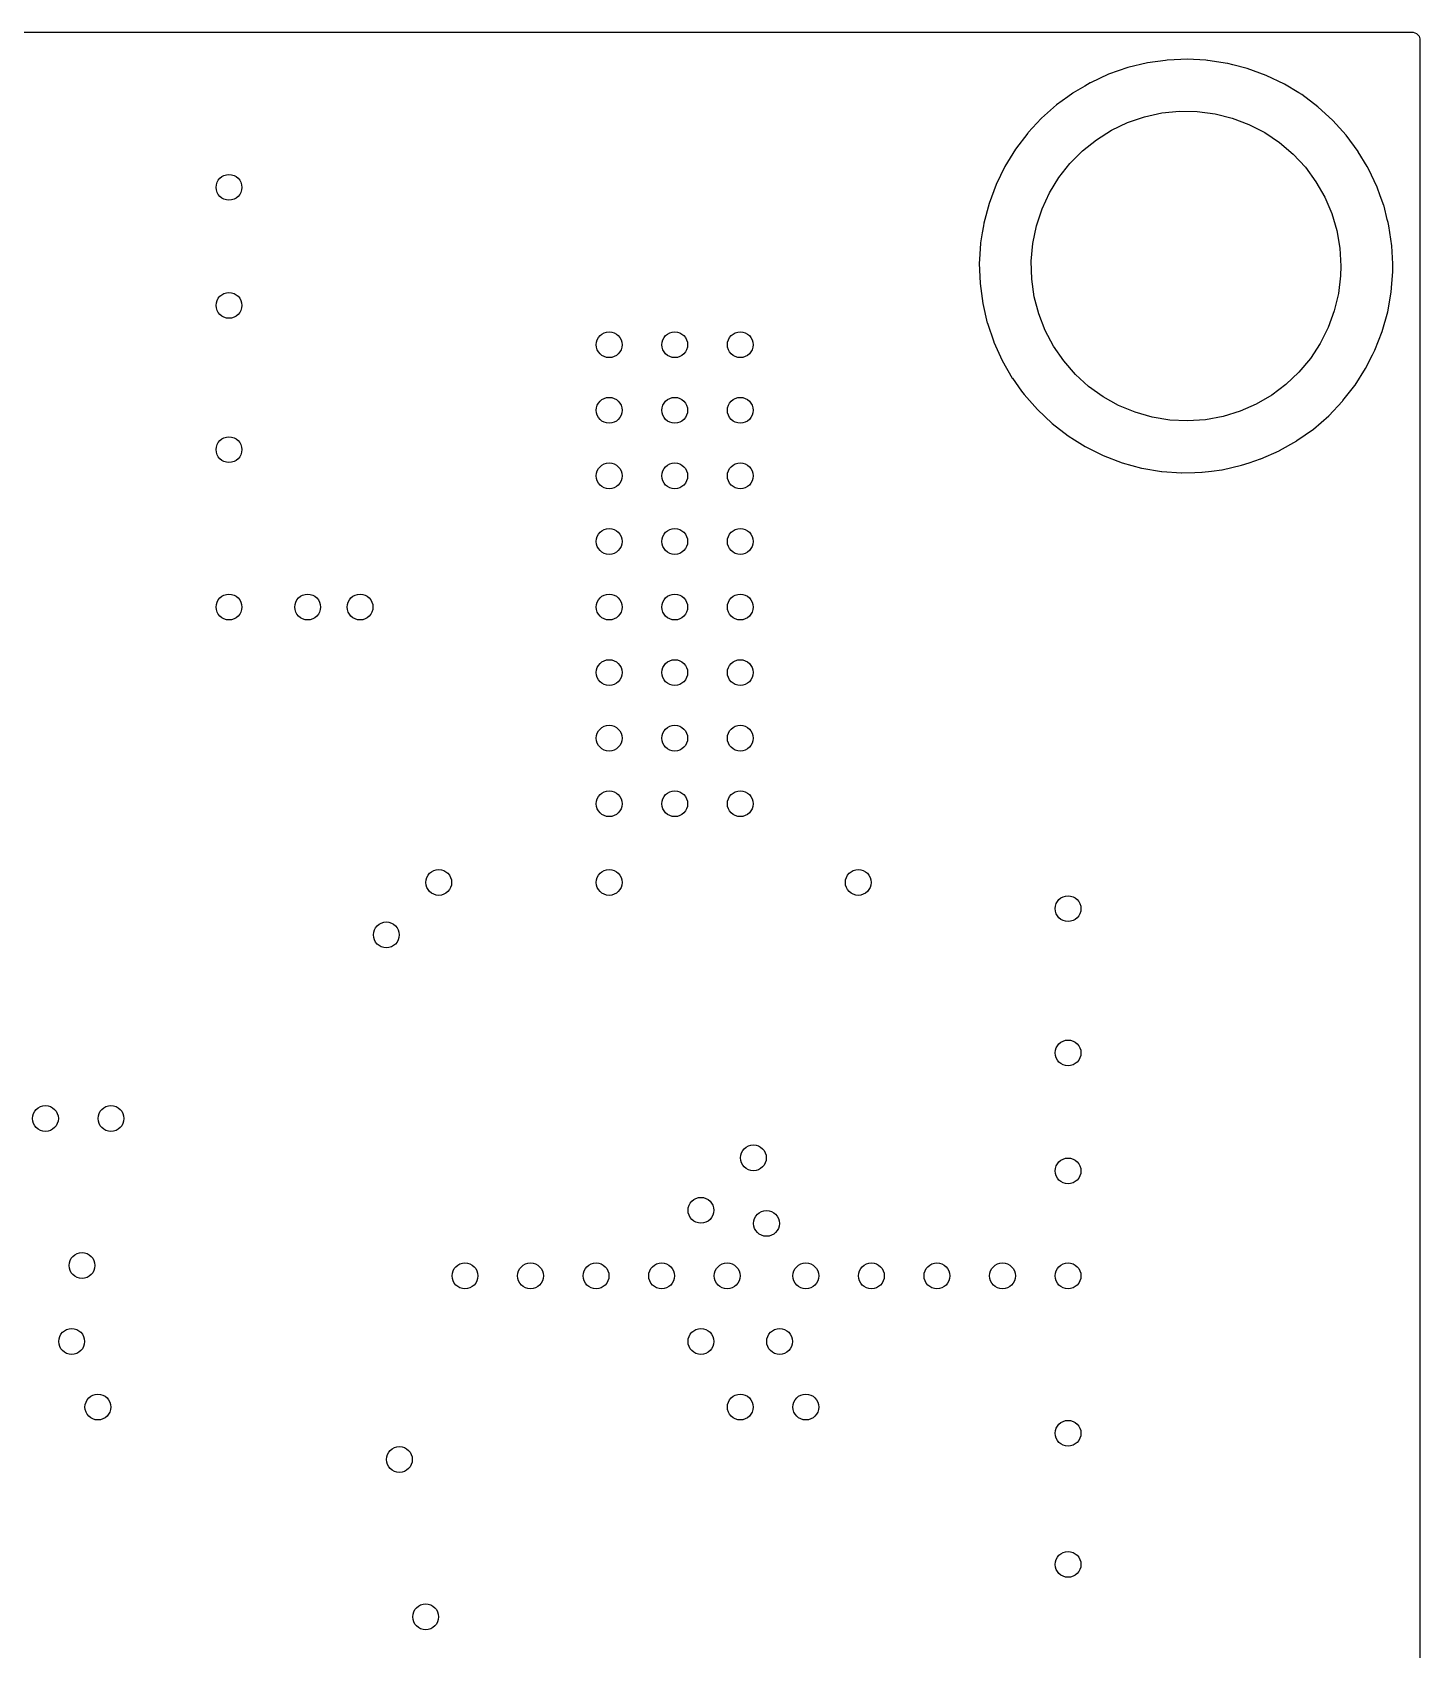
# Model space of a CAD drawing. Extents: x 0.02 to 3.18, y 0.02 to 2.78.
# Drawn here: x 2.12 to 3.178, y 1.545 to 2.778 of the extents above; entities that cross this region are included whole.
import ezdxf

# ---------------------------------------------------------------- set-up
doc = ezdxf.new("R2010")
doc.units = 0
doc.header["$MEASUREMENT"] = 0
doc.layers.add('BLACK', color=7, linetype='CONTINUOUS')

msp = doc.modelspace()

# ---------------------------------------------------------------- linework, layer by layer
at = {"layer": 'BLACK', "linetype": 'CONTINUOUS'}
for p, q in [((0.0268, 2.7782), (3.1732, 2.7782)), ((3.1732, 2.7782), (3.1759, 2.7774)), ((3.1759, 2.7774), (3.1777, 2.7753)), ((3.1777, 2.7753), (3.1782, 2.7732)), ((3.1782, 2.7732), (3.1782, 0.0268)), ((2.9555, 2.7513), (2.9409, 2.7462)), ((2.9705, 2.7549), (2.9555, 2.7513)), ((2.9842, 2.7568), (2.9705, 2.7549)), ((2.9856, 2.757), (2.9842, 2.7568)), ((2.9857, 2.757), (2.9856, 2.757)), ((2.9856, 2.757), (2.9856, 2.757)), ((2.9909, 2.7573), (2.9857, 2.757)), ((3.001, 2.7577), (2.9909, 2.7573)), ((3.0011, 2.7577), (3.001, 2.7577)), ((3.001, 2.7577), (3.001, 2.7577)), ((3.0152, 2.7569), (3.0011, 2.7577)), ((3.0164, 2.7568), (3.0152, 2.7569)), ((3.0165, 2.7568), (3.0164, 2.7568)), ((3.0164, 2.7568), (3.0164, 2.7568)), ((3.0317, 2.7545), (3.0165, 2.7568)), ((3.0318, 2.7544), (3.0317, 2.7545)), ((3.0357, 2.7534), (3.0318, 2.7544)), ((3.0318, 2.7544), (3.0318, 2.7544)), ((3.0466, 2.7506), (3.0357, 2.7534)), ((3.0467, 2.7506), (3.0466, 2.7506)), ((3.061, 2.7454), (3.0467, 2.7506)), ((3.0467, 2.7506), (3.0467, 2.7506)), ((2.9269, 2.7397), (2.9227, 2.7372)), ((2.927, 2.7398), (2.9269, 2.7397)), ((2.9408, 2.7462), (2.927, 2.7398)), ((2.927, 2.7398), (2.927, 2.7398)), ((2.9409, 2.7462), (2.9408, 2.7462)), ((3.0611, 2.7454), (3.061, 2.7454)), ((3.061, 2.7454), (3.061, 2.7454)), ((3.075, 2.7387), (3.0611, 2.7454)), ((3.0751, 2.7386), (3.075, 2.7387)), ((3.0859, 2.7321), (3.0751, 2.7386)), ((3.0751, 2.7386), (3.0751, 2.7386)), ((2.9098, 2.7291), (2.9013, 2.723)), ((2.9137, 2.7319), (2.9098, 2.7291)), ((2.9138, 2.732), (2.9137, 2.7319)), ((2.9227, 2.7372), (2.9138, 2.732)), ((2.9138, 2.732), (2.9138, 2.732)), ((3.0882, 2.7307), (3.0859, 2.7321)), ((3.1005, 2.7215), (3.0882, 2.7307)), ((2.9011, 2.7228), (2.8898, 2.7128)), ((2.9012, 2.7229), (2.9011, 2.7228)), ((2.9011, 2.7228), (2.9011, 2.7228)), ((2.9013, 2.723), (2.9012, 2.7229)), ((2.9013, 2.723), (2.9013, 2.723)), ((2.9554, 2.7094), (2.9682, 2.7138)), ((2.9682, 2.7138), (2.9815, 2.7167)), ((2.9815, 2.7167), (2.995, 2.718)), ((2.995, 2.718), (3.0086, 2.7178)), ((3.0086, 2.7178), (3.0221, 2.716)), ((3.0221, 2.716), (3.0353, 2.7127)), ((3.1119, 2.7111), (3.1005, 2.7215)), ((2.8792, 2.7014), (2.8699, 2.6891)), ((2.8796, 2.7018), (2.8792, 2.7014)), ((2.8896, 2.7126), (2.8796, 2.7018)), ((2.8897, 2.7127), (2.8896, 2.7126)), ((2.8898, 2.7128), (2.8897, 2.7127)), ((2.9316, 2.6963), (2.9431, 2.7035)), ((2.9431, 2.7035), (2.9554, 2.7094)), ((3.0353, 2.7127), (3.048, 2.7079)), ((3.048, 2.7079), (3.0601, 2.7017)), ((3.0601, 2.7017), (3.0714, 2.6941)), ((3.1222, 2.6997), (3.1119, 2.7111)), ((2.8699, 2.6891), (2.8618, 2.676)), ((2.921, 2.6878), (2.9316, 2.6963)), ((3.0714, 2.6941), (3.0817, 2.6852)), ((3.1313, 2.6873), (3.1222, 2.6997)), ((2.903, 2.6674), (2.9114, 2.6781)), ((2.9114, 2.6781), (2.921, 2.6878)), ((3.0817, 2.6852), (3.091, 2.6753)), ((3.1314, 2.6872), (3.1313, 2.6873)), ((3.1381, 2.676), (3.1314, 2.6872)), ((2.8618, 2.676), (2.8551, 2.6621)), ((2.8959, 2.6558), (2.903, 2.6674)), ((3.091, 2.6753), (3.0991, 2.6643)), ((3.0991, 2.6643), (3.1058, 2.6525)), ((3.1392, 2.674), (3.1381, 2.676)), ((3.1458, 2.6601), (3.1392, 2.674)), ((2.8551, 2.6621), (2.8497, 2.6477)), ((2.8902, 2.6435), (2.8959, 2.6558)), ((3.1058, 2.6525), (3.1111, 2.64)), ((3.1481, 2.6536), (3.1458, 2.6601)), ((3.1508, 2.6461), (3.1481, 2.6536)), ((2.8497, 2.6477), (2.8458, 2.6328)), ((2.8859, 2.6306), (2.8902, 2.6435)), ((3.1111, 2.64), (3.115, 2.627)), ((3.151, 2.6456), (3.1508, 2.6461)), ((3.1535, 2.6355), (3.151, 2.6456)), ((2.8454, 2.6306), (2.8446, 2.6254)), ((2.8458, 2.6328), (2.8454, 2.6306)), ((2.8832, 2.6172), (2.8859, 2.6306)), ((3.115, 2.627), (3.1173, 2.6136)), ((3.1541, 2.6331), (3.1535, 2.6355)), ((3.1547, 2.6306), (3.1541, 2.6331)), ((3.1569, 2.6154), (3.1547, 2.6306)), ((2.8433, 2.6175), (2.8425, 2.6051)), ((2.8446, 2.6254), (2.8433, 2.6176)), ((2.8433, 2.6176), (2.8433, 2.6175)), ((2.8433, 2.6175), (2.8433, 2.6175)), ((2.8819, 2.6037), (2.8832, 2.6172)), ((3.1569, 2.6153), (3.1569, 2.6154)), ((3.1576, 2.6018), (3.1569, 2.6153)), ((2.8425, 2.6051), (2.8423, 2.6022)), ((2.8423, 2.6022), (2.8429, 2.5868)), ((2.8823, 2.5901), (2.8819, 2.6037)), ((3.1173, 2.6136), (3.1181, 2.6)), ((2.8842, 2.5766), (2.8823, 2.5901)), ((3.1179, 2.5926), (3.1162, 2.5791)), ((3.1181, 2.6), (3.1179, 2.5926)), ((3.157, 2.5868), (3.1576, 2.5955)), ((3.1577, 2.6), (3.1576, 2.6018)), ((3.1576, 2.5956), (3.1577, 2.6)), ((3.1576, 2.5955), (3.1576, 2.5956)), ((3.1576, 2.5955), (3.1576, 2.5955)), ((2.8429, 2.5868), (2.8449, 2.5715)), ((3.1162, 2.5791), (3.1131, 2.5659)), ((3.1538, 2.5651), (3.1564, 2.5802)), ((3.1564, 2.5802), (3.157, 2.5868)), ((2.8449, 2.5715), (2.8484, 2.5565)), ((2.8877, 2.5635), (2.8842, 2.5766)), ((3.1131, 2.5659), (3.1084, 2.5531)), ((3.1496, 2.5502), (3.1538, 2.5651)), ((2.8484, 2.5565), (2.8485, 2.5564)), ((2.8485, 2.5564), (2.8485, 2.5564)), ((2.8485, 2.5564), (2.8533, 2.5421)), ((2.8926, 2.5508), (2.8877, 2.5635)), ((3.1084, 2.5531), (3.1023, 2.5409)), ((2.8533, 2.5421), (2.8533, 2.5421)), ((2.8533, 2.5421), (2.8534, 2.5419)), ((2.8534, 2.5419), (2.8598, 2.5279)), ((2.899, 2.5388), (2.8926, 2.5508)), ((3.1023, 2.5409), (3.0948, 2.5296)), ((3.1441, 2.5359), (3.1496, 2.5502)), ((2.9067, 2.5276), (2.899, 2.5388)), ((3.0948, 2.5296), (3.0861, 2.5191)), ((3.1372, 2.5224), (3.1422, 2.5322)), ((3.1422, 2.5322), (3.1441, 2.5359)), ((2.8598, 2.5279), (2.8674, 2.5146)), ((2.9156, 2.5174), (2.9067, 2.5276)), ((2.9257, 2.5082), (2.9156, 2.5174)), ((3.0861, 2.5191), (3.0762, 2.5098)), ((3.1289, 2.5092), (3.137, 2.522)), ((3.137, 2.522), (3.1371, 2.5221)), ((3.137, 2.522), (3.137, 2.522)), ((3.1371, 2.5221), (3.1372, 2.5224)), ((2.8674, 2.5146), (2.8675, 2.5145)), ((2.8675, 2.5145), (2.8675, 2.5145)), ((2.8675, 2.5145), (2.8746, 2.5046)), ((2.8746, 2.5046), (2.8764, 2.5021)), ((2.9367, 2.5003), (2.9257, 2.5082)), ((3.0762, 2.5098), (3.0654, 2.5016)), ((3.1197, 2.4974), (3.1288, 2.509)), ((3.1288, 2.509), (3.1289, 2.5091)), ((3.1288, 2.509), (3.1288, 2.509)), ((3.1289, 2.5091), (3.1289, 2.5092)), ((3.1289, 2.5092), (3.1289, 2.5092)), ((2.8764, 2.5021), (2.8765, 2.502)), ((2.8765, 2.502), (2.8765, 2.502)), ((2.8765, 2.502), (2.8805, 2.4974)), ((2.8805, 2.4974), (2.8866, 2.4905)), ((2.9486, 2.4937), (2.9367, 2.5003)), ((2.9612, 2.4885), (2.9486, 2.4937)), ((3.0536, 2.4948), (3.0412, 2.4893)), ((3.0654, 2.5016), (3.0536, 2.4948)), ((3.1088, 2.4859), (3.1193, 2.4969)), ((3.1193, 2.4969), (3.1194, 2.497)), ((3.1194, 2.497), (3.1197, 2.4974)), ((2.8866, 2.4905), (2.8978, 2.4799)), ((2.8978, 2.4799), (2.91, 2.4705)), ((2.9742, 2.4847), (2.9612, 2.4885)), ((2.9876, 2.4825), (2.9742, 2.4847)), ((3.0012, 2.4819), (2.9876, 2.4825)), ((3.0148, 2.4828), (3.0012, 2.4819)), ((3.0282, 2.4853), (3.0148, 2.4828)), ((3.0412, 2.4893), (3.0282, 2.4853)), ((3.0971, 2.4757), (3.1088, 2.4858)), ((3.1088, 2.4858), (3.1088, 2.4859)), ((3.1088, 2.4859), (3.1088, 2.4859)), ((2.91, 2.4705), (2.9101, 2.4705)), ((2.9101, 2.4705), (2.9101, 2.4705)), ((2.9101, 2.4705), (2.9148, 2.4675)), ((2.9148, 2.4675), (2.9231, 2.4623)), ((3.0712, 2.4593), (3.0844, 2.4668)), ((3.0844, 2.4668), (3.0845, 2.4669)), ((3.0844, 2.4668), (3.0844, 2.4668)), ((3.0845, 2.4669), (3.0971, 2.4757)), ((2.9231, 2.4623), (2.9369, 2.4555)), ((2.9369, 2.4555), (2.9513, 2.45)), ((3.0571, 2.453), (3.071, 2.4592)), ((3.071, 2.4592), (3.071, 2.4592)), ((3.071, 2.4592), (3.0711, 2.4592)), ((3.0711, 2.4592), (3.0712, 2.4593)), ((2.9513, 2.45), (2.9661, 2.446)), ((2.9661, 2.446), (2.9663, 2.446)), ((2.9663, 2.446), (2.9663, 2.446)), ((2.9663, 2.446), (2.9812, 2.4434)), ((2.9812, 2.4434), (2.9812, 2.4434)), ((2.9812, 2.4434), (2.9813, 2.4434)), ((2.9813, 2.4434), (2.9815, 2.4434)), ((2.9815, 2.4434), (2.9815, 2.4434)), ((2.9815, 2.4434), (2.9966, 2.4423)), ((2.9966, 2.4423), (2.9966, 2.4423)), ((2.9966, 2.4423), (2.9967, 2.4423)), ((2.9967, 2.4423), (3.0067, 2.4426)), ((3.0067, 2.4426), (3.012, 2.4428)), ((3.012, 2.4428), (3.012, 2.4428)), ((3.012, 2.4428), (3.0121, 2.4428)), ((3.0121, 2.4428), (3.0122, 2.4428)), ((3.0122, 2.4428), (3.0195, 2.4437)), ((3.0122, 2.4428), (3.0122, 2.4428)), ((3.0195, 2.4437), (3.0274, 2.4447)), ((3.0274, 2.4447), (3.0275, 2.4447)), ((3.0275, 2.4447), (3.0423, 2.4481)), ((3.0275, 2.4447), (3.0275, 2.4447)), ((3.0423, 2.4481), (3.0423, 2.4481)), ((3.0423, 2.4481), (3.0424, 2.4481)), ((3.0424, 2.4481), (3.0481, 2.45)), ((3.0481, 2.45), (3.0569, 2.4529)), ((3.0569, 2.4529), (3.057, 2.453)), ((3.0569, 2.4529), (3.0569, 2.4529)), ((3.057, 2.453), (3.0571, 2.453))]:
    msp.add_line(p, q, dxfattribs=at)
at = {"layer": 'BLACK'}
for centre in [(2.27, 2.66), (2.27, 2.57), (2.56, 2.54), (2.61, 2.54), (2.66, 2.54), (2.56, 2.49), (2.61, 2.49), (2.66, 2.49), (2.27, 2.46), (2.56, 2.44), (2.61, 2.44), (2.66, 2.44), (2.56, 2.39), (2.61, 2.39), (2.66, 2.39), (2.27, 2.34), (2.33, 2.34), (2.37, 2.34), (2.56, 2.34), (2.61, 2.34), (2.66, 2.34), (2.56, 2.29), (2.61, 2.29), (2.66, 2.29), (2.56, 2.24), (2.61, 2.24), (2.66, 2.24), (2.56, 2.19), (2.61, 2.19), (2.66, 2.19), (2.43, 2.13), (2.56, 2.13), (2.75, 2.13), (2.91, 2.11), (2.39, 2.09), (2.91, 2), (2.13, 1.95), (2.18, 1.95), (2.67, 1.92), (2.91, 1.91), (2.63, 1.88), (2.68, 1.87), (2.1579, 1.8379), (2.45, 1.83), (2.5, 1.83), (2.55, 1.83), (2.6, 1.83), (2.65, 1.83), (2.71, 1.83), (2.76, 1.83), (2.81, 1.83), (2.86, 1.83), (2.91, 1.83), (2.15, 1.78), (2.63, 1.78), (2.69, 1.78), (2.17, 1.73), (2.66, 1.73), (2.71, 1.73), (2.91, 1.71), (2.4, 1.69), (2.91, 1.61), (2.42, 1.57)]:
    msp.add_circle(centre, 0.00984, dxfattribs=at)

doc.saveas('drawing.dxf')
